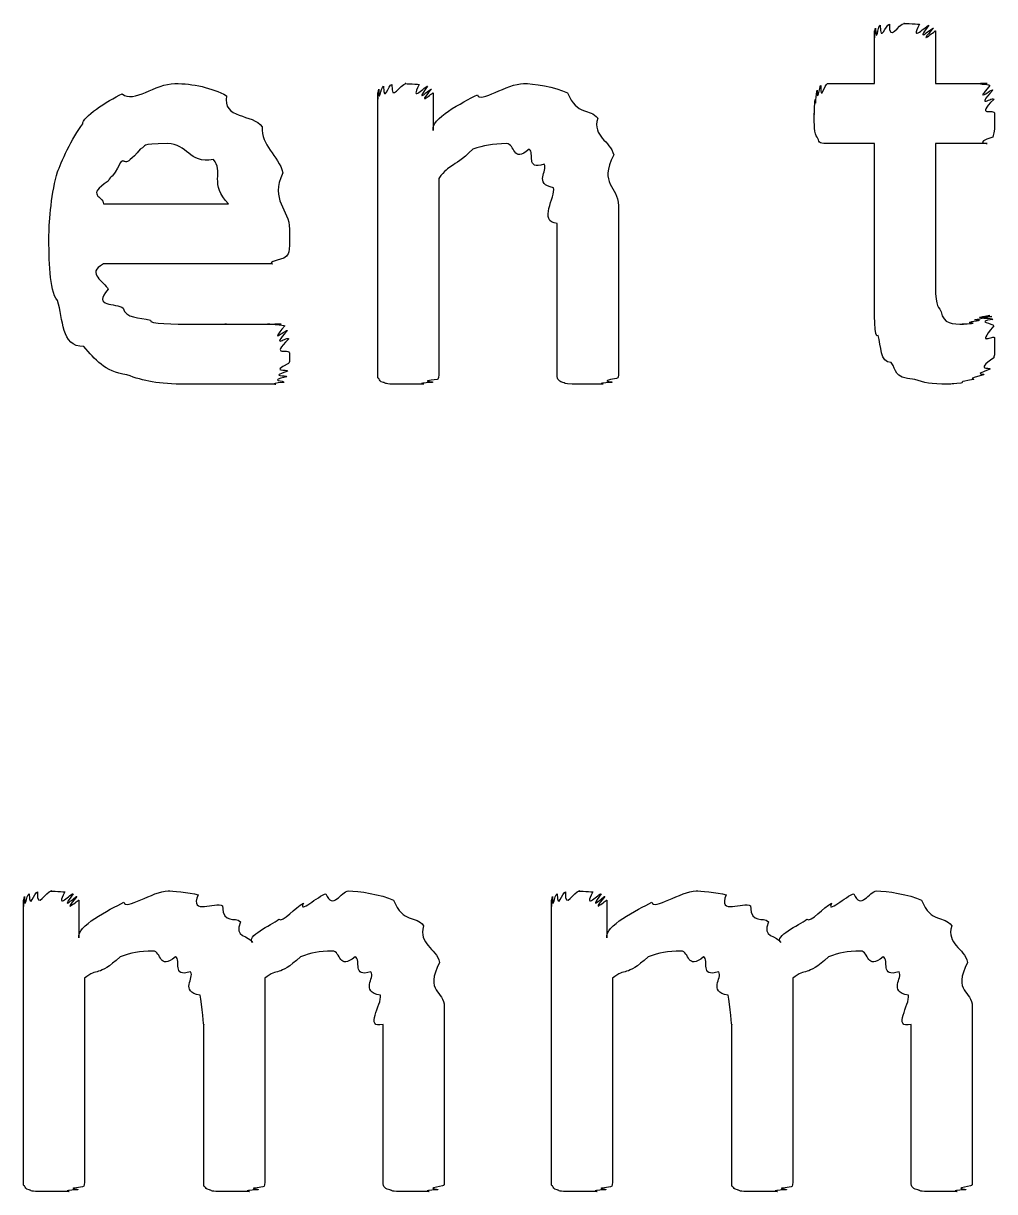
# Model space of a CAD drawing. Header units: millimetres. Extents: x 0 to 216, y 0 to 279.
# Drawn here: x 65.16 to 70.86, y 15.02 to 21.87 of the extents above; entities that cross this region are included whole.
import ezdxf

# ---------------------------------------------------------------- set-up
doc = ezdxf.new("R2010")
doc.units = ezdxf.units.MM
doc.layers.get('0').update_dxf_attribs({"linetype": 'CONTINUOUS'})

msp = doc.modelspace()

# ---------------------------------------------------------------- linework, layer by layer
at = {"color": 0}
for p, q in [((70.1516, 21.5153), (70.1516, 21.824)), ((70.51, 21.824), (70.51, 21.5153)), ((67.2387, 19.8065), (67.2387, 21.4602)), ((67.564, 21.4602), (67.564, 21.2397)), ((69.8761, 21.5153), (70.1516, 21.5153)), ((70.51, 21.5153), (70.8131, 21.5153)), ((70.1516, 21.1625), (69.8708, 21.1625)), ((70.1516, 20.2696), (70.1516, 21.1625)), ((70.8131, 21.1625), (70.51, 21.1625)), ((70.51, 21.1625), (70.51, 20.3908)), ((67.5968, 20.9586), (67.5968, 19.8065)), ((65.629, 20.8098), (66.3621, 20.8098)), ((68.6499, 20.7987), (68.6499, 19.8065)), ((66.7205, 20.6609), (66.7205, 20.6003)), ((68.2914, 19.8065), (68.2914, 20.694)), ((66.6157, 20.457), (65.629, 20.457)), ((70.8572, 20.0215), (70.8572, 20.0215)), ((65.1591, 15.0702), (65.1591, 16.7239)), ((65.4844, 16.7239), (65.4844, 16.5034)), ((68.2569, 15.0702), (68.2569, 16.7239)), ((68.5821, 16.7239), (68.5821, 16.5034)), ((65.5175, 16.2664), (65.5175, 15.0702)), ((66.5759, 16.2664), (66.5759, 15.0702)), ((68.6153, 16.2664), (68.6153, 15.0702)), ((69.6736, 16.2664), (69.6736, 15.0702)), ((67.6286, 16.101), (67.6286, 15.0702)), ((70.7263, 16.101), (70.7263, 15.0702)), ((66.2174, 15.0702), (66.2174, 15.9963)), ((67.2705, 15.0702), (67.2705, 15.9963)), ((69.3152, 15.0702), (69.3152, 15.9963)), ((70.3682, 15.0702), (70.3682, 15.9963))]:
    msp.add_line(p, q, dxfattribs=at)
for points in [[(70.1848, 21.8571), (70.1876, 21.7468), (70.2179, 21.8626), (70.2398, 21.8626)], [(70.2398, 21.8626), (70.2359, 21.7496), (70.2952, 21.8681), (70.328, 21.8681)], [(70.328, 21.8681), (70.3061, 21.8681), (70.3943, 21.8653), (70.4162, 21.8626)], [(70.4162, 21.8626), (70.3531, 21.7468), (70.4603, 21.8598), (70.4716, 21.8571)], [(70.1516, 21.824), (70.1516, 21.7248), (70.153, 21.8323), (70.1573, 21.8405)], [(70.1573, 21.8405), (70.1629, 21.7386), (70.1739, 21.8529), (70.1848, 21.8571)], [(70.4716, 21.8571), (70.3792, 21.7386), (70.4949, 21.8474), (70.4991, 21.8405)], [(70.4991, 21.8405), (70.3901, 21.7248), (70.51, 21.8267), (70.51, 21.824)], [(65.5077, 21.2783), (65.5038, 21.3169), (65.647, 21.4133), (65.7394, 21.4547)], [(65.7394, 21.4547), (65.8054, 21.3968), (65.9335, 21.5153), (66.0481, 21.5153)], [(66.0481, 21.5153), (66.1539, 21.5153), (66.2658, 21.4905), (66.3512, 21.4437)], [(67.2387, 21.4602), (67.2387, 21.3679), (67.2402, 21.474), (67.244, 21.4822)], [(67.244, 21.4822), (67.2454, 21.383), (67.2564, 21.4946), (67.2715, 21.4988)], [(67.2715, 21.4988), (67.2744, 21.394), (67.3019, 21.5098), (67.3213, 21.5098)], [(67.3213, 21.5098), (67.3156, 21.3968), (67.371, 21.5153), (67.4038, 21.5153)], [(67.4038, 21.5153), (67.3777, 21.5153), (67.4592, 21.5126), (67.4811, 21.5098)], [(67.4811, 21.5098), (67.4218, 21.394), (67.5199, 21.5057), (67.5308, 21.4988)], [(67.5308, 21.4988), (67.4441, 21.383), (67.5488, 21.4891), (67.5527, 21.4822)], [(67.5527, 21.4822), (67.455, 21.3679), (67.564, 21.4671), (67.564, 21.4602)], [(67.8229, 21.4492), (67.8339, 21.3968), (68.0007, 21.5153), (68.0932, 21.5153)], [(68.0932, 21.5153), (68.1454, 21.5153), (68.2819, 21.496), (68.3521, 21.4602)], [(68.3521, 21.4602), (68.4071, 21.3238), (68.4844, 21.3734), (68.5285, 21.3114)], [(69.8045, 21.4216), (69.8059, 21.3568), (69.8115, 21.4616), (69.8154, 21.4767)], [(69.8154, 21.4767), (69.8168, 21.3858), (69.8292, 21.5001), (69.8377, 21.5043)], [(69.8377, 21.5043), (69.8348, 21.3968), (69.8609, 21.5153), (69.8761, 21.5153)], [(70.8131, 21.5153), (70.7168, 21.5153), (70.8258, 21.5112), (70.8297, 21.5043)], [(70.8297, 21.5043), (70.7277, 21.3858), (70.8424, 21.4905), (70.8462, 21.4767)], [(70.8462, 21.4767), (70.7362, 21.3568), (70.8519, 21.4437), (70.8519, 21.4216)], [(66.3512, 21.4437), (66.3236, 21.3058), (66.5057, 21.3389), (66.5607, 21.2617)], [(67.564, 21.2397), (67.5432, 21.3086), (67.7376, 21.4051), (67.8229, 21.4492)], [(69.7988, 21.3389), (69.7988, 21.3128), (69.8003, 21.3996), (69.8045, 21.4216)], [(70.8519, 21.4216), (70.739, 21.3128), (70.8572, 21.372), (70.8572, 21.3389)], [(69.8154, 21.2011), (69.7988, 21.2176), (69.7988, 21.2755), (69.7988, 21.3389)], [(70.8572, 21.3389), (70.8572, 21.2176), (70.8533, 21.2301), (70.8462, 21.2011)], [(65.3591, 20.9972), (65.3782, 21.044), (65.4445, 21.2011), (65.5077, 21.2783)], [(66.5607, 21.2617), (66.5508, 21.1515), (66.6556, 21.0936), (66.6821, 20.9917)], [(68.5285, 21.3114), (68.4953, 21.2025), (68.6029, 21.1805), (68.6223, 21.0964)], [(69.8708, 21.1625), (69.8239, 21.1625), (69.8292, 21.1749), (69.8154, 21.2011)], [(70.8462, 21.2011), (70.7249, 21.1625), (70.8272, 21.1625), (70.8131, 21.1625)], [(65.8442, 21.1294), (65.7394, 21.0041), (65.7613, 21.0854), (65.7281, 21.0523)], [(66.004, 21.1625), (65.8301, 21.1625), (65.8908, 21.1515), (65.8442, 21.1294)], [(66.2739, 21.0688), (66.1278, 21.044), (66.125, 21.1625), (66.004, 21.1625)], [(67.7954, 21.1294), (67.6645, 21.0041), (67.666, 21.0537), (67.5968, 20.9586)], [(67.9937, 21.1625), (67.9111, 21.1625), (67.8614, 21.1515), (67.7954, 21.1294)], [(68.126, 21.1294), (68.0283, 21.044), (68.0448, 21.1625), (67.9937, 21.1625)], [(68.2142, 21.0413), (68.1013, 21.0041), (68.162, 21.1102), (68.126, 21.1294)], [(65.7281, 21.0523), (65.6759, 20.9421), (65.6745, 20.9862), (65.6565, 20.9421)], [(66.3621, 20.8098), (66.2492, 20.92), (66.336, 21.0054), (66.2739, 21.0688)], [(68.2696, 20.9035), (68.1496, 20.9269), (68.2392, 21.0041), (68.2142, 21.0413)], [(68.6223, 21.0964), (68.5313, 20.92), (68.6499, 20.9159), (68.6499, 20.7987)], [(65.3094, 20.6279), (65.3094, 20.7064), (65.326, 20.8869), (65.3591, 20.9972)], [(66.6821, 20.9917), (66.602, 20.8277), (66.7205, 20.778), (66.7205, 20.6609)], [(65.6565, 20.9421), (65.5214, 20.8566), (65.629, 20.8566), (65.629, 20.8098)], [(68.2914, 20.694), (68.1757, 20.7023), (68.2833, 20.8511), (68.2696, 20.9035)], [(65.3591, 20.242), (65.3094, 20.3054), (65.3094, 20.4804), (65.3094, 20.6279)], [(66.7205, 20.6003), (66.7205, 20.5011), (66.7096, 20.5121), (66.6873, 20.49)], [(65.629, 20.457), (65.5214, 20.4018), (65.6375, 20.3522), (65.6565, 20.3081)], [(66.6873, 20.49), (66.5579, 20.457), (66.6404, 20.457), (66.6157, 20.457)], [(70.51, 20.3908), (70.5072, 20.1993), (70.521, 20.2227), (70.5432, 20.1759)], [(65.6565, 20.3081), (65.5588, 20.1993), (65.7035, 20.231), (65.7447, 20.1979)], [(65.5133, 19.9719), (65.3782, 19.9719), (65.3948, 20.1345), (65.3591, 20.242)], [(70.1739, 20.0381), (70.1516, 20.0077), (70.1516, 20.1814), (70.1516, 20.2696)], [(65.7447, 20.1979), (65.7571, 20.1373), (65.8386, 20.1442), (65.9045, 20.1263)], [(70.5432, 20.1759), (70.5556, 20.1042), (70.612, 20.1042), (70.6755, 20.1042)], [(70.8021, 20.1428), (70.714, 20.1373), (70.8215, 20.1538), (70.8297, 20.1538)], [(70.8297, 20.1538), (70.7249, 20.1373), (70.8367, 20.1511), (70.841, 20.1483)], [(70.841, 20.1483), (70.7319, 20.1331), (70.8462, 20.1428), (70.8462, 20.1318)], [(65.9045, 20.1263), (65.8894, 20.1042), (66.0506, 20.1042), (66.1472, 20.1042)], [(66.1472, 20.1042), (66.1804, 20.1042), (66.2919, 20.1042), (66.3512, 20.1042)], [(66.3512, 20.1042), (66.2975, 20.1042), (66.4587, 20.1042), (66.5, 20.1042)], [(66.5, 20.1042), (66.5, 20.1042), (66.5787, 20.1042), (66.6048, 20.1042)], [(66.6048, 20.1042), (66.5551, 20.1042), (66.6556, 20.1042), (66.6708, 20.1042)], [(66.6708, 20.1042), (66.5797, 20.1042), (66.6888, 20.1001), (66.693, 20.0932)], [(66.693, 20.0932), (66.591, 19.9747), (66.7053, 20.0794), (66.7096, 20.0656)], [(70.6755, 20.1042), (70.6395, 20.1042), (70.7154, 20.1056), (70.7305, 20.1097)], [(70.7305, 20.1097), (70.6699, 20.1152), (70.7581, 20.1221), (70.769, 20.1263)], [(70.769, 20.1263), (70.6949, 20.1263), (70.794, 20.1386), (70.8021, 20.1428)], [(70.8462, 20.1318), (70.7362, 20.1152), (70.8519, 20.1111), (70.8519, 20.0932)], [(70.8519, 20.0932), (70.739, 19.9609), (70.8572, 20.0504), (70.8572, 20.0215)], [(66.7096, 20.0656), (66.5992, 19.9499), (66.7149, 20.0381), (66.7149, 20.016)], [(66.7149, 20.016), (66.602, 19.9058), (66.7205, 19.9664), (66.7205, 19.9333)], [(70.2511, 19.8782), (70.1848, 19.8796), (70.1918, 19.9747), (70.1739, 20.0381)], [(70.8572, 20.0215), (70.8572, 19.8837), (70.8547, 19.9347), (70.8519, 19.9058)], [(65.7669, 19.8065), (65.6318, 19.8245), (65.5821, 19.8975), (65.5133, 19.9719)], [(66.7205, 19.9333), (66.7205, 19.8506), (66.7177, 19.8906), (66.7149, 19.8727)], [(70.3887, 19.779), (70.2539, 19.7914), (70.2867, 19.8341), (70.2511, 19.8782)], [(70.8519, 19.9058), (70.7319, 19.8245), (70.841, 19.8534), (70.8297, 19.8396)], [(66.1141, 19.7514), (65.9486, 19.7514), (65.8661, 19.7693), (65.7669, 19.8065)], [(66.7096, 19.8286), (66.5949, 19.7914), (66.7067, 19.8065), (66.7039, 19.7955)], [(66.7149, 19.8727), (66.5992, 19.8176), (66.712, 19.8424), (66.7096, 19.8286)], [(67.244, 19.7845), (67.2387, 19.7804), (67.2387, 19.7983), (67.2387, 19.8065)], [(67.5968, 19.8065), (67.594, 19.7762), (67.5929, 19.7859), (67.5859, 19.779)], [(68.2971, 19.779), (68.2928, 19.7762), (68.2914, 19.7955), (68.2914, 19.8065)], [(68.6499, 19.8065), (68.6499, 19.7804), (68.6456, 19.7914), (68.6386, 19.7845)], [(70.7912, 19.8065), (70.6769, 19.7762), (70.7528, 19.7859), (70.7305, 19.779)], [(70.8297, 19.8396), (70.714, 19.7983), (70.8092, 19.8176), (70.7912, 19.8065)], [(66.3293, 19.7514), (66.1582, 19.7514), (66.1913, 19.7514), (66.1141, 19.7514)], [(66.5057, 19.7514), (66.4076, 19.7514), (66.3952, 19.7514), (66.3293, 19.7514)], [(66.6323, 19.7514), (66.511, 19.7514), (66.5565, 19.7514), (66.5057, 19.7514)], [(66.6873, 19.7624), (66.5773, 19.7514), (66.6655, 19.7514), (66.6323, 19.7514)], [(66.7039, 19.7955), (66.5882, 19.7693), (66.6944, 19.7735), (66.6873, 19.7624)], [(67.2715, 19.7624), (67.2497, 19.7652), (67.2511, 19.7762), (67.244, 19.7845)], [(67.3269, 19.7514), (67.2744, 19.7542), (67.2853, 19.7583), (67.2715, 19.7624)], [(67.4151, 19.7514), (67.3227, 19.7514), (67.3516, 19.7514), (67.3269, 19.7514)], [(67.5033, 19.7514), (67.3929, 19.7514), (67.4508, 19.7514), (67.4151, 19.7514)], [(67.5584, 19.7624), (67.4398, 19.7542), (67.528, 19.7542), (67.5033, 19.7514)], [(67.5859, 19.779), (67.4659, 19.7652), (67.5721, 19.7693), (67.5584, 19.7624)], [(68.3246, 19.7624), (68.3038, 19.7652), (68.3038, 19.7749), (68.2971, 19.779)], [(68.3796, 19.7514), (68.3299, 19.7542), (68.3383, 19.7583), (68.3246, 19.7624)], [(68.4735, 19.7514), (68.3768, 19.7514), (68.4043, 19.7514), (68.3796, 19.7514)], [(68.556, 19.7514), (68.447, 19.7514), (68.5063, 19.7514), (68.4735, 19.7514)], [(68.611, 19.7624), (68.4953, 19.7542), (68.5807, 19.7542), (68.556, 19.7514)], [(68.6386, 19.7845), (68.52, 19.7652), (68.6248, 19.7693), (68.611, 19.7624)], [(70.5817, 19.7514), (70.4825, 19.7514), (70.4441, 19.7597), (70.3887, 19.779)], [(70.6589, 19.7569), (70.5817, 19.7514), (70.6067, 19.7514), (70.5817, 19.7514)], [(70.7305, 19.779), (70.6328, 19.7624), (70.6836, 19.7638), (70.6589, 19.7569)], [(65.1591, 16.7239), (65.1591, 16.6315), (65.1605, 16.7376), (65.1648, 16.7459)], [(65.1648, 16.7459), (65.1662, 16.6467), (65.1771, 16.7583), (65.1923, 16.7624)], [(65.1923, 16.7624), (65.1951, 16.6577), (65.2226, 16.7735), (65.242, 16.7735)], [(65.242, 16.7735), (65.2364, 16.6605), (65.2914, 16.779), (65.3246, 16.779)], [(65.3246, 16.779), (65.2985, 16.779), (65.3796, 16.7762), (65.4018, 16.7735)], [(65.4018, 16.7735), (65.3426, 16.6577), (65.4403, 16.7694), (65.4512, 16.7624)], [(65.4512, 16.7624), (65.3644, 16.6467), (65.4692, 16.7528), (65.4734, 16.7459)], [(65.4734, 16.7459), (65.3754, 16.6315), (65.4844, 16.7308), (65.4844, 16.7239)], [(65.749, 16.7128), (65.7546, 16.6605), (65.9197, 16.779), (66.0079, 16.779)], [(66.0079, 16.779), (66.0259, 16.779), (66.1321, 16.7707), (66.1843, 16.7569)], [(66.1843, 16.7569), (66.1321, 16.6315), (66.2862, 16.7197), (66.3279, 16.6908)], [(66.8016, 16.7073), (66.7688, 16.6384), (66.8898, 16.7514), (66.9339, 16.7624)], [(66.9339, 16.7624), (66.9742, 16.6605), (67.0221, 16.779), (67.0662, 16.779)], [(67.0662, 16.779), (67.1241, 16.779), (67.2606, 16.7597), (67.3308, 16.7239)], [(67.3308, 16.7239), (67.3862, 16.5874), (67.4631, 16.6371), (67.5072, 16.5751)], [(68.2569, 16.7239), (68.2569, 16.6315), (68.2583, 16.7376), (68.2625, 16.7459)], [(68.2625, 16.7459), (68.2639, 16.6467), (68.2748, 16.7583), (68.29, 16.7624)], [(68.29, 16.7624), (68.2928, 16.6577), (68.3204, 16.7735), (68.3398, 16.7735)], [(68.3398, 16.7735), (68.3341, 16.6605), (68.3891, 16.779), (68.4223, 16.779)], [(68.4223, 16.779), (68.3962, 16.779), (68.4773, 16.7762), (68.4996, 16.7735)], [(68.4996, 16.7735), (68.4403, 16.6577), (68.538, 16.7694), (68.5493, 16.7624)], [(68.5493, 16.7624), (68.4622, 16.6467), (68.5669, 16.7528), (68.5712, 16.7459)], [(68.5712, 16.7459), (68.4735, 16.6315), (68.5821, 16.7308), (68.5821, 16.7239)], [(68.8467, 16.7128), (68.8523, 16.6605), (69.0178, 16.779), (69.106, 16.779)], [(69.106, 16.779), (69.1236, 16.779), (69.2298, 16.7707), (69.2824, 16.7569)], [(69.2824, 16.7569), (69.2298, 16.6315), (69.3843, 16.7197), (69.4256, 16.6908)], [(69.8997, 16.7073), (69.8666, 16.6384), (69.9879, 16.7514), (70.032, 16.7624)], [(70.032, 16.7624), (70.0719, 16.6605), (70.1202, 16.779), (70.1643, 16.779)], [(70.1643, 16.779), (70.2222, 16.779), (70.3584, 16.7597), (70.4289, 16.7239)], [(70.4289, 16.7239), (70.4839, 16.5874), (70.5612, 16.6371), (70.6053, 16.5751)], [(65.4844, 16.5034), (65.4678, 16.5723), (65.6636, 16.6688), (65.749, 16.7128)], [(66.3279, 16.6908), (66.3303, 16.5764), (66.4023, 16.6329), (66.4326, 16.5971)], [(66.6584, 16.6136), (66.6806, 16.5916), (66.7575, 16.6853), (66.8016, 16.7073)], [(68.5821, 16.5034), (68.5655, 16.5723), (68.7613, 16.6688), (68.8467, 16.7128)], [(69.4256, 16.6908), (69.4284, 16.5764), (69.5, 16.6329), (69.5304, 16.5971)], [(69.7562, 16.6136), (69.7784, 16.5916), (69.8556, 16.6853), (69.8997, 16.7073)], [(66.4326, 16.5971), (66.3896, 16.5034), (66.4849, 16.5199), (66.5043, 16.4758)], [(66.5043, 16.4758), (66.4626, 16.5144), (66.6101, 16.5764), (66.6584, 16.6136)], [(69.5304, 16.5971), (69.4877, 16.5034), (69.5826, 16.5199), (69.602, 16.4758)], [(69.602, 16.4758), (69.5607, 16.5144), (69.7082, 16.5764), (69.7562, 16.6136)], [(67.5072, 16.5751), (67.4744, 16.4662), (67.5816, 16.4441), (67.601, 16.3601)], [(70.6053, 16.5751), (70.5721, 16.4662), (70.6797, 16.4441), (70.6988, 16.3601)], [(65.7271, 16.3932), (65.592, 16.2677), (65.5948, 16.3325), (65.5175, 16.2664)], [(65.9197, 16.4262), (65.8386, 16.4262), (65.7931, 16.4152), (65.7271, 16.3932)], [(66.052, 16.3932), (65.9529, 16.3077), (65.9709, 16.4262), (65.9197, 16.4262)], [(66.1402, 16.305), (66.0259, 16.2677), (66.088, 16.3739), (66.052, 16.3932)], [(66.7854, 16.3932), (66.6503, 16.2677), (66.6531, 16.3325), (66.5759, 16.2664)], [(66.9727, 16.4262), (66.8927, 16.4262), (66.8472, 16.4152), (66.7854, 16.3932)], [(67.105, 16.3932), (67.007, 16.3077), (67.0235, 16.4262), (66.9727, 16.4262)], [(67.1985, 16.305), (67.0842, 16.2677), (67.1449, 16.3739), (67.105, 16.3932)], [(68.8248, 16.3932), (68.6897, 16.2677), (68.6925, 16.3325), (68.6153, 16.2664)], [(69.0178, 16.4262), (68.9363, 16.4262), (68.8908, 16.4152), (68.8248, 16.3932)], [(69.1501, 16.3932), (69.0506, 16.3077), (69.0686, 16.4262), (69.0178, 16.4262)], [(69.2383, 16.305), (69.1236, 16.2677), (69.1857, 16.3739), (69.1501, 16.3932)], [(69.8832, 16.3932), (69.748, 16.2677), (69.7509, 16.3325), (69.6736, 16.2664)], [(70.0705, 16.4262), (69.9904, 16.4262), (69.9453, 16.4152), (69.8832, 16.3932)], [(70.2028, 16.3932), (70.1051, 16.3077), (70.1216, 16.4262), (70.0705, 16.4262)], [(70.2966, 16.305), (70.182, 16.2677), (70.2426, 16.3739), (70.2028, 16.3932)], [(67.601, 16.3601), (67.51, 16.1837), (67.6286, 16.1919), (67.6286, 16.101)], [(70.6988, 16.3601), (70.6078, 16.1837), (70.7263, 16.1919), (70.7263, 16.101)], [(66.1956, 16.1671), (66.0742, 16.1906), (66.1652, 16.2677), (66.1402, 16.305)], [(67.2539, 16.1671), (67.1326, 16.1906), (67.2236, 16.2677), (67.1985, 16.305)], [(69.2933, 16.1671), (69.172, 16.1906), (69.263, 16.2677), (69.2383, 16.305)], [(70.3516, 16.1671), (70.2303, 16.1906), (70.3213, 16.2677), (70.2966, 16.305)], [(66.2174, 15.9963), (66.2174, 15.9659), (66.2093, 16.1148), (66.1956, 16.1671)], [(67.2705, 15.9963), (67.1544, 15.9659), (67.2648, 16.1148), (67.2539, 16.1671)], [(69.3152, 15.9963), (69.3152, 15.9659), (69.3071, 16.1148), (69.2933, 16.1671)], [(70.3682, 15.9963), (70.2525, 15.9659), (70.3626, 16.1148), (70.3516, 16.1671)], [(65.1648, 15.0482), (65.1591, 15.044), (65.1591, 15.062), (65.1591, 15.0702)], [(65.1923, 15.0261), (65.17, 15.0289), (65.1715, 15.0399), (65.1648, 15.0482)], [(65.2473, 15.0151), (65.1951, 15.0179), (65.206, 15.022), (65.1923, 15.0261)], [(65.3355, 15.0151), (65.2431, 15.0151), (65.272, 15.0151), (65.2473, 15.0151)], [(65.4237, 15.0151), (65.3136, 15.0151), (65.3715, 15.0151), (65.3355, 15.0151)], [(65.4787, 15.0261), (65.3602, 15.0179), (65.4484, 15.0179), (65.4237, 15.0151)], [(65.5066, 15.0427), (65.3867, 15.0289), (65.4925, 15.033), (65.4787, 15.0261)], [(65.5175, 15.0702), (65.5147, 15.0399), (65.5133, 15.0496), (65.5066, 15.0427)], [(66.2231, 15.0427), (66.2174, 15.0399), (66.2174, 15.0592), (66.2174, 15.0702)], [(66.2506, 15.0261), (66.2284, 15.0289), (66.2298, 15.0385), (66.2231, 15.0427)], [(66.3056, 15.0151), (66.2534, 15.0179), (66.2644, 15.022), (66.2506, 15.0261)], [(66.3938, 15.0151), (66.3014, 15.0151), (66.3303, 15.0151), (66.3056, 15.0151)], [(66.482, 15.0151), (66.372, 15.0151), (66.4298, 15.0151), (66.3938, 15.0151)], [(66.5371, 15.0261), (66.4161, 15.0179), (66.5043, 15.0179), (66.482, 15.0151)], [(66.5649, 15.0427), (66.445, 15.0289), (66.5508, 15.033), (66.5371, 15.0261)], [(66.5759, 15.0702), (66.573, 15.0399), (66.5716, 15.0496), (66.5649, 15.0427)], [(67.2758, 15.0427), (67.2715, 15.0399), (67.2705, 15.0592), (67.2705, 15.0702)], [(67.3089, 15.0261), (67.2828, 15.0289), (67.2828, 15.0385), (67.2758, 15.0427)], [(67.364, 15.0151), (67.3118, 15.0179), (67.3227, 15.022), (67.3089, 15.0261)], [(67.4522, 15.0151), (67.3559, 15.0151), (67.3862, 15.0151), (67.364, 15.0151)], [(67.5351, 15.0151), (67.4261, 15.0151), (67.4853, 15.0151), (67.4522, 15.0151)], [(67.5901, 15.0261), (67.4744, 15.0179), (67.5598, 15.0179), (67.5351, 15.0151)], [(67.6176, 15.0482), (67.4991, 15.0289), (67.6039, 15.033), (67.5901, 15.0261)], [(67.6286, 15.0702), (67.6286, 15.044), (67.6243, 15.0551), (67.6176, 15.0482)], [(68.2625, 15.0482), (68.2569, 15.044), (68.2569, 15.062), (68.2569, 15.0702)], [(68.29, 15.0261), (68.2681, 15.0289), (68.2696, 15.0399), (68.2625, 15.0482)], [(68.345, 15.0151), (68.2928, 15.0179), (68.3038, 15.022), (68.29, 15.0261)], [(68.4332, 15.0151), (68.3412, 15.0151), (68.3701, 15.0151), (68.345, 15.0151)], [(68.5214, 15.0151), (68.4114, 15.0151), (68.4692, 15.0151), (68.4332, 15.0151)], [(68.5768, 15.0261), (68.4583, 15.0179), (68.5465, 15.0179), (68.5214, 15.0151)], [(68.6043, 15.0427), (68.4844, 15.0289), (68.5906, 15.033), (68.5768, 15.0261)], [(68.6153, 15.0702), (68.6125, 15.0399), (68.611, 15.0496), (68.6043, 15.0427)], [(69.3208, 15.0427), (69.3152, 15.0399), (69.3152, 15.0592), (69.3152, 15.0702)], [(69.3484, 15.0261), (69.3265, 15.0289), (69.3279, 15.0385), (69.3208, 15.0427)], [(69.4034, 15.0151), (69.3512, 15.0179), (69.3621, 15.022), (69.3484, 15.0261)], [(69.4916, 15.0151), (69.3995, 15.0151), (69.4284, 15.0151), (69.4034, 15.0151)], [(69.5798, 15.0151), (69.4697, 15.0151), (69.5276, 15.0151), (69.4916, 15.0151)], [(69.6352, 15.0261), (69.5138, 15.0179), (69.602, 15.0179), (69.5798, 15.0151)], [(69.6627, 15.0427), (69.5427, 15.0289), (69.6489, 15.033), (69.6352, 15.0261)], [(69.6736, 15.0702), (69.6708, 15.0399), (69.6694, 15.0496), (69.6627, 15.0427)], [(70.3735, 15.0427), (70.3696, 15.0399), (70.3682, 15.0592), (70.3682, 15.0702)], [(70.4067, 15.0261), (70.3806, 15.0289), (70.3806, 15.0385), (70.3735, 15.0427)], [(70.4617, 15.0151), (70.4095, 15.0179), (70.4204, 15.022), (70.4067, 15.0261)], [(70.5499, 15.0151), (70.4536, 15.0151), (70.4839, 15.0151), (70.4617, 15.0151)], [(70.6328, 15.0151), (70.5238, 15.0151), (70.5831, 15.0151), (70.5499, 15.0151)], [(70.6878, 15.0261), (70.5721, 15.0179), (70.6575, 15.0179), (70.6328, 15.0151)], [(70.7154, 15.0482), (70.5968, 15.0289), (70.7016, 15.033), (70.6878, 15.0261)], [(70.7263, 15.0702), (70.7263, 15.044), (70.7224, 15.0551), (70.7154, 15.0482)]]:
    msp.add_open_spline(points, degree=3, dxfattribs=at)

doc.saveas('drawing.dxf')
